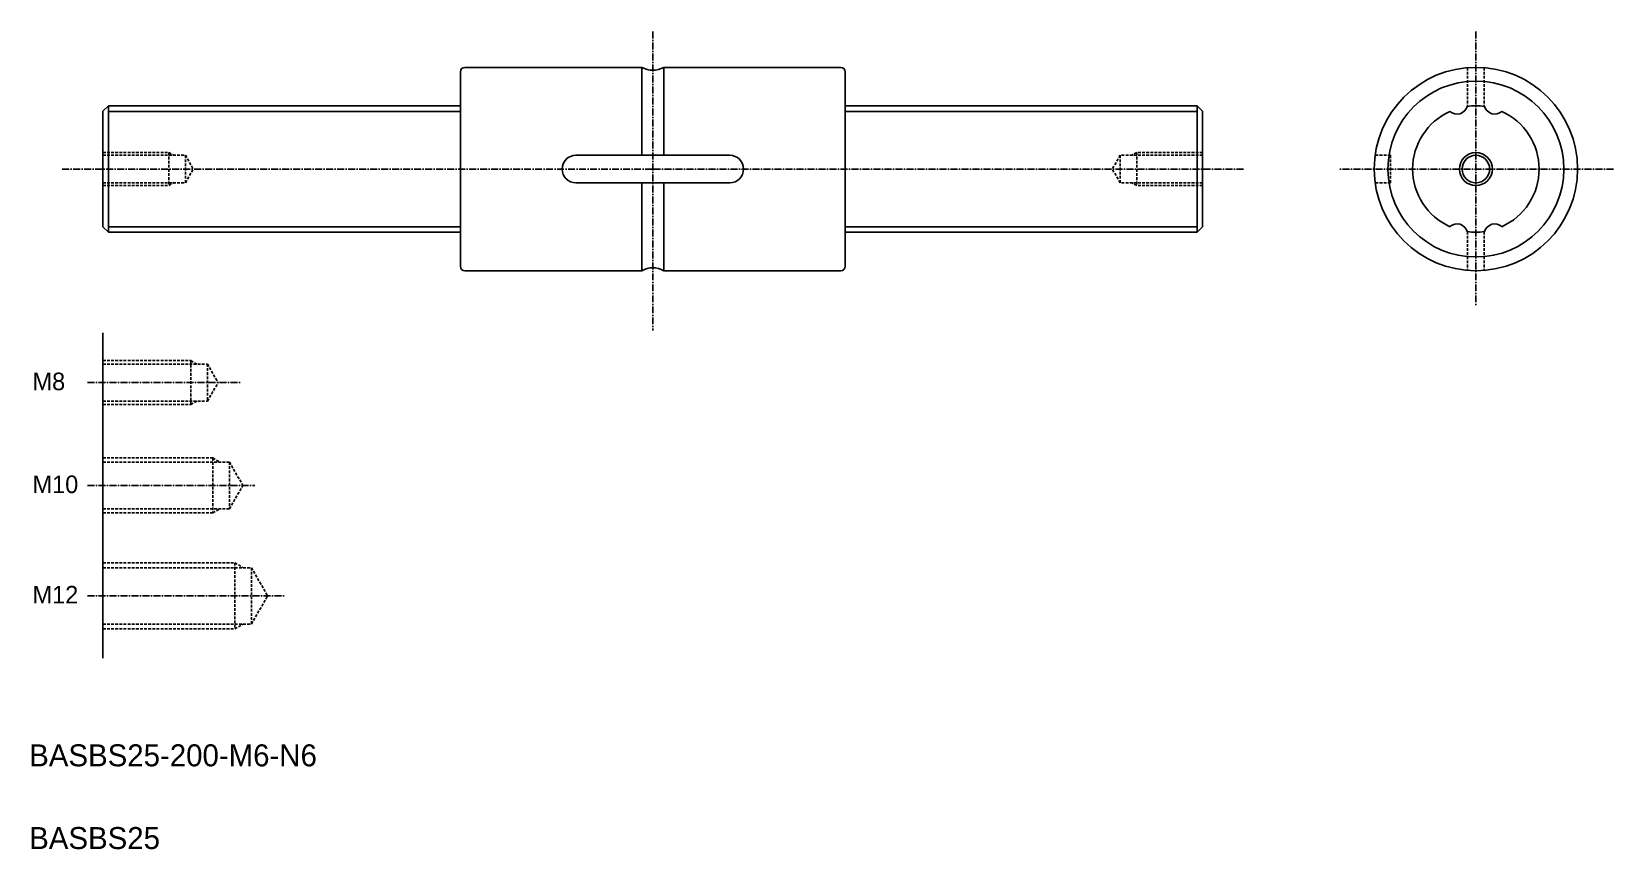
# Model space of a CAD drawing. Extents: x 135 to 423, y -9 to 140.
import ezdxf

# ---------------------------------------------------------------- set-up
doc = ezdxf.new("R2010")
doc.units = 0
doc.linetypes.add('CENTER', pattern=[2, 1.25, -0.25, 0.25, -0.25])
doc.linetypes.add('DASHED', pattern=[0.75, 0.5, -0.25])
doc.layers.get('0').update_dxf_attribs({"linetype": 'CONTINUOUS'})
doc.layers.add('CENTER', color=1, linetype='CENTER')

msp = doc.modelspace()

# ---------------------------------------------------------------- linework, layer by layer
at = {"color": 7, "linetype": 'CONTINUOUS'}
for p, q in [((213.1, 132.96), (213.1, 97.56)), ((213.9, 133.76), (246.1, 133.76)), ((246.1, 133.76), (246.1, 117.76)), ((282.3, 133.76), (250.1, 133.76)), ((250.1, 133.76), (250.1, 117.76)), ((283.1, 132.96), (283.1, 97.56)), ((213.1, 126.76), (149.1, 126.76)), ((283.1, 126.76), (347.1, 126.76)), ((149.1, 125.75), (213.1, 125.75)), ((347.1, 125.75), (283.1, 125.75)), ((234.1, 117.76), (262.1, 117.76)), ((234.1, 112.76), (262.1, 112.76)), ((246.1, 112.76), (246.1, 96.76)), ((250.1, 112.76), (250.1, 96.76)), ((149.1, 104.77), (213.1, 104.77)), ((149.1, 103.76), (213.1, 103.76)), ((347.1, 104.77), (283.1, 104.77)), ((347.1, 103.76), (283.1, 103.76)), ((213.9, 96.76), (246.1, 96.76)), ((250.1, 96.76), (282.3, 96.76)), ((148.1, 85.43), (148.1, 26.26))]:
    msp.add_line(p, q, dxfattribs=at)
at = {"color": 3, "linetype": 'DASHED'}
for p, q in [((396.29, 133.7), (396.29, 126.66)), ((399.29, 133.7), (399.29, 126.66)), ((148.1, 118.26), (160.1, 118.26)), ((160.1, 118.26), (160.97, 117.76)), ((160.1, 118.26), (160.1, 112.26)), ((336.1, 118.26), (335.24, 117.76)), ((348.1, 118.26), (336.1, 118.26)), ((336.1, 118.26), (336.1, 112.26)), ((148.1, 117.76), (163.1, 117.76)), ((163.1, 117.76), (163.1, 112.76)), ((163.1, 117.76), (164.55, 115.26)), ((163.1, 112.76), (164.55, 115.26)), ((333.1, 117.76), (331.66, 115.26)), ((333.1, 112.76), (331.66, 115.26)), ((348.1, 117.76), (333.1, 117.76)), ((333.1, 117.76), (333.1, 112.76)), ((382.29, 117.76), (379.46, 117.76)), ((382.29, 117.76), (382.29, 112.76)), ((148.1, 112.76), (163.1, 112.76)), ((148.1, 112.26), (160.1, 112.26)), ((160.1, 112.26), (160.97, 112.76)), ((348.1, 112.76), (333.1, 112.76)), ((336.1, 112.26), (335.24, 112.76)), ((348.1, 112.26), (336.1, 112.26)), ((382.29, 112.76), (379.46, 112.76)), ((396.29, 103.86), (396.29, 96.82)), ((399.29, 103.86), (399.29, 96.82)), ((148.1, 80.4), (164.1, 80.4)), ((148.1, 79.78), (167.1, 79.78)), ((164.1, 80.4), (164.1, 72.4)), ((164.1, 80.4), (165.18, 79.78)), ((167.1, 79.78), (167.1, 73.03)), ((167.1, 79.78), (169.05, 76.4)), ((167.1, 73.03), (169.05, 76.4)), ((148.1, 73.03), (167.1, 73.03)), ((148.1, 72.4), (164.1, 72.4)), ((152.85, 73.03), (152.85, 73.03)), ((157.6, 73.03), (157.6, 73.03)), ((164.1, 72.4), (165.18, 73.03)), ((148.1, 62.69), (168.1, 62.69)), ((148.1, 61.94), (171.1, 61.94)), ((168.1, 62.69), (168.1, 52.69)), ((168.1, 62.69), (169.4, 61.94)), ((171.1, 61.94), (173.56, 57.69)), ((171.1, 61.94), (171.1, 53.44)), ((171.1, 53.44), (173.56, 57.69)), ((148.1, 53.44), (171.1, 53.44)), ((148.1, 52.69), (168.1, 52.69)), ((168.1, 52.69), (169.4, 53.44)), ((148.1, 43.61), (172.1, 43.61)), ((172.1, 43.61), (172.1, 31.61)), ((172.1, 43.61), (173.62, 42.73)), ((148.1, 42.73), (175.1, 42.73)), ((175.1, 42.73), (175.1, 32.48)), ((175.1, 42.73), (178.06, 37.61)), ((175.1, 32.48), (178.06, 37.61)), ((148.1, 32.48), (175.1, 32.48)), ((172.1, 31.61), (173.62, 32.48)), ((148.1, 31.61), (172.1, 31.61))]:
    msp.add_line(p, q, dxfattribs=at)
for p, q in [((148.1, 125.76), (149.1, 126.76)), ((149.1, 103.76), (149.1, 126.76)), ((347.1, 103.76), (347.1, 126.76)), ((348.1, 125.76), (347.1, 126.76)), ((148.1, 104.76), (148.1, 125.76)), ((348.1, 104.76), (348.1, 125.76)), ((148.1, 104.76), (149.1, 103.76)), ((348.1, 104.76), (347.1, 103.76))]:
    msp.add_line(p, q)
at = {"color": 7, "linetype": 'CONTINUOUS'}
for radius in [18.5, 16, 2.5]:
    msp.add_circle((397.79, 115.26), radius, dxfattribs=at)
at = {"color": 3, "linetype": 'CONTINUOUS'}
msp.add_circle((397.79, 115.26), 3, dxfattribs=at)
at = {"color": 7, "linetype": 'CONTINUOUS'}
for centre, radius, start, end in [((213.9, 132.96), 0.8, 90, 180), ((248.1, 137.22), 4, 239.9999, 299.9999), ((282.3, 132.96), 0.8, 0, 90), ((394.14, 127.39), 2.22, 290.2883, 340.6559), ((397.79, 115.26), 11.5, 82.2232, 97.7768), ((401.45, 127.39), 2.22, 199.3441, 249.7116), ((397.79, 115.26), 11.5, 114.2232, 245.7768), ((394.46, 127.48), 2.22, 231.3441, 281.7117), ((401.13, 127.48), 2.22, 258.2882, 308.6559), ((397.79, 115.26), 11.5, 294.2232, 65.7768), ((234.1, 115.26), 2.5, 90, 270), ((262.1, 115.26), 2.5, 270, 90), ((394.46, 103.04), 2.22, 78.2883, 128.6559), ((394.14, 103.13), 2.22, 19.3441, 69.7117), ((397.79, 115.26), 11.5, 262.2232, 277.7768), ((401.45, 103.13), 2.22, 110.2883, 160.6559), ((401.13, 103.04), 2.22, 51.3441, 101.7117), ((213.9, 97.56), 0.8, 180, 270), ((248.1, 93.29), 4, 60, 120), ((282.3, 97.56), 0.8, 270, 0)]:
    msp.add_arc(centre, radius, start, end, dxfattribs=at)
at = {"layer": 'CENTER', "color": 1, "linetype": 'CENTER'}
for p, q in [((248.1, 140.26), (248.1, 85.86)), ((397.79, 140.26), (397.79, 90.26)), ((140.7, 115.26), (248.1, 115.26)), ((355.5, 115.26), (248.1, 115.26)), ((422.79, 115.26), (372.79, 115.26)), ((145.31, 76.4), (173.22, 76.4)), ((145.31, 57.69), (175.72, 57.69)), ((145.31, 37.61), (181.05, 37.61))]:
    msp.add_line(p, q, dxfattribs=at)

# ---------------------------------------------------------------- texts
at = {"color": 7, "linetype": 'CONTINUOUS'}
for s, height, p in [('M8', 3.2, (135.29, 75.02)), ('M10', 3.2, (135.29, 56.3)), ('M12', 3.2, (135.29, 36.22)), ('BASBS25-200-M6-N6', 4, (134.69, 6.59)), ('BASBS25', 4, (134.69, -8.46))]:
    msp.add_text(s, height=height, dxfattribs=at).set_placement(p)

doc.saveas('drawing.dxf')
